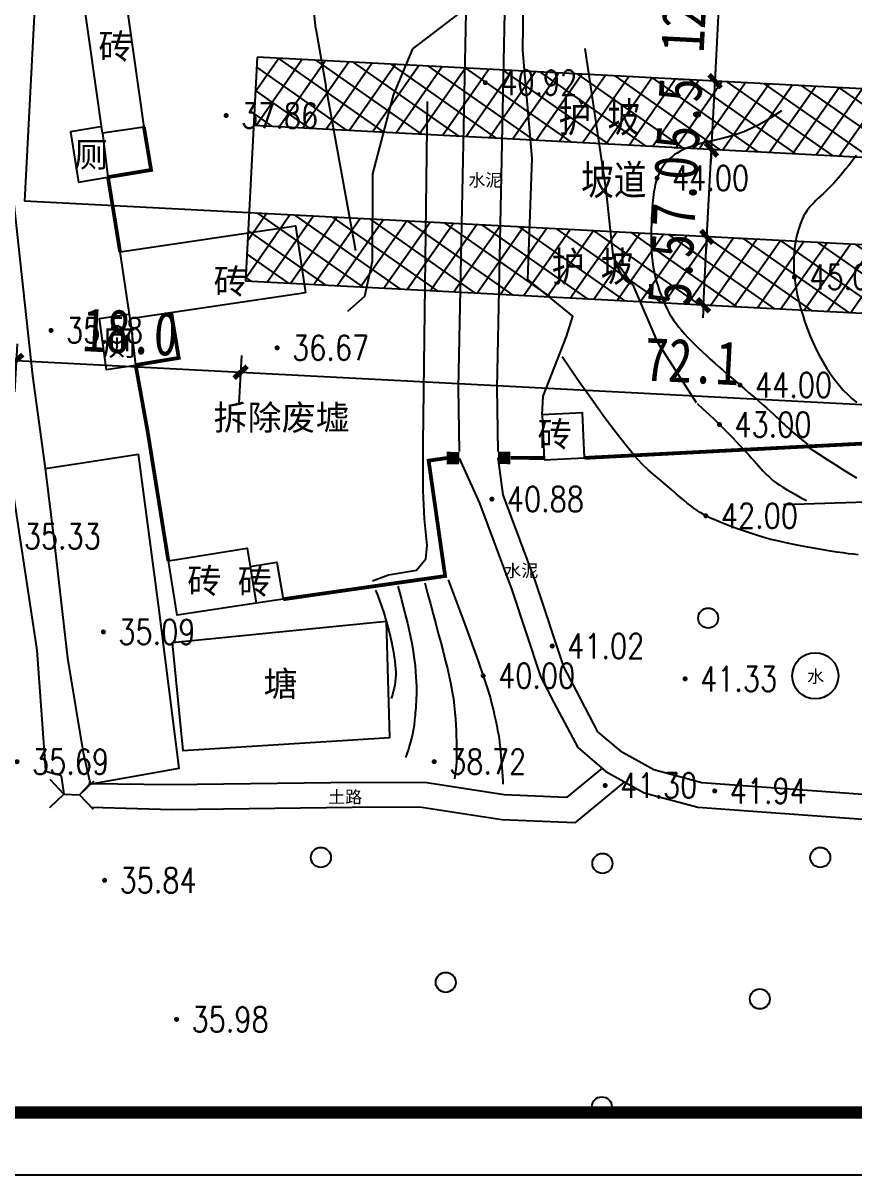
# Model space of a CAD drawing. Extents: x 39624947 to 39626627, y 3418539 to 3418836.
# Drawn here: x 39625455.9 to 39625522.4, y 3418539.2 to 3418631.4 of the extents above; entities that cross this region are included whole.
import ezdxf
from ezdxf.enums import TextEntityAlignment as Align

# ---------------------------------------------------------------- set-up
doc = ezdxf.new("R2010")
doc.units = 0
doc.header["$PDMODE"] = 99
doc.header["$PDSIZE"] = 0.2
doc.linetypes.add('DOTE', pattern=[2.42, 2, -0.2, 0.02, -0.2])
doc.layers.get('0').update_dxf_attribs({"linetype": 'CONTINUOUS'})
doc.layers.get('Defpoints').update_dxf_attribs({"linetype": 'CONTINUOUS'})
for name, color, linetype in [('DLSS', 4, 'CONTINUOUS'), ('GCD', 7, 'CONTINUOUS'), ('JMD', 6, 'CONTINUOUS'), ('PUB_DIM', 3, 'CONTINUOUS'), ('PUB_TITLE', 4, 'CONTINUOUS'), ('PUB_WALL', 9, 'CONTINUOUS'), ('TK', 7, 'CONTINUOUS'), ('ZJ', 7, 'CONTINUOUS'), ('！用地红线', 1, 'CONTINUOUS')]:
    doc.layers.add(name, color=color, linetype=linetype)
doc.styles.add('-宋体', font='', dxfattribs={"width": 0.8})
doc.styles.add('-宋体_T3', font='', dxfattribs={"width": 0.8})
doc.styles.add('HZ', font='rs.shx', dxfattribs={"width": 0.8, "bigfont": 'hztxt.shx'})
doc.styles.add('等线体', font='simhei.ttf')
doc.styles.get('-宋体').set_extended_font_data('SimSun')
doc.styles.get('-宋体_T3').set_extended_font_data('SimSun')
doc.dimstyles.new('_TCH_ARCH_M_M&&1', dxfattribs={"dimtxt": 3.5, "dimasz": 1, "dimexe": 2.5, "dimexo": 3, "dimgap": 1, "dimtad": 1, "dimdec": 1, "dimzin": 0, "dimdsep": 46, "dimtxsty": '-宋体_T3', "dimblk": 'ARCHTICK', "dimcen": 0.09, "dimclrt": 7, "dimazin": 2, "dimtfac": 1, "dimtdec": 1, "dimtix": 1, "dimtmove": 2, "dimatfit": 3, "dimfxl": 0, "dimtolj": 1, "dimtzin": 0, "dimarcsym": 0})
pattern_1 = [(55, (1608.1375, 7.7759), (-1.30040387031, 0.91055259271), []), (145, (1608.1375, 7.7759), (-0.91055259271, -1.30040387031), [])]

# ---------------------------------------------------------------- blocks, each defined once
blk = doc.blocks.new('GC002')
at = {"const_width": 1}
blk.add_lwpolyline([(-0.5, 0), (0.5, 0)], dxfattribs=at)
blk = doc.blocks.new('GC122')
blk.add_circle((0, 0), 0.8)
blk = doc.blocks.new('GC200')
at = {"linetype": 'Continuous', "const_width": 0.2, "flags": 128}
blk.add_lwpolyline([(-0.1, 0, 1), (0.1, 0, 1)], format="xyb", close=True, dxfattribs=at)
blk = doc.blocks.new('111133333777777')
at = {"layer": 'PUB_WALL', "color": 252, "ltscale": 0.01, "elevation": 51.487}
for points in [[(39623230.349, 3418592.847), (39623233.277, 3418573.47), (39623233.99, 3418563.843), (39623233.993, 3418563.824), (39623233.997, 3418563.815), (39623234.003, 3418563.805), (39623234.013, 3418563.797), (39623234.042, 3418563.78), (39623234.071, 3418563.766), (39623234.164, 3418563.726), (39623234.836, 3418563.545), (39623235.067, 3418563.491), (39623235.119, 3418563.476), (39623235.15, 3418563.464), (39623235.172, 3418563.453), (39623235.191, 3418563.443), (39623235.201, 3418563.437), (39623235.205, 3418563.434), (39623235.209, 3418563.43), (39623235.212, 3418563.426), (39623235.215, 3418563.421), (39623235.217, 3418563.415), (39623235.22, 3418563.407), (39623235.225, 3418563.378), (39623235.455, 3418561.931)], [(39623255.634, 3418623.199), (39623254.914, 3418630.124), (39623253.921, 3418632.464), (39623253.386, 3418633.966), (39623252.323, 3418643.581), (39623252.757, 3418648.808), (39623253.482, 3418649.953), (39623254.329, 3418650.859), (39623257.538, 3418652.301)], [(39623255.634, 3418623.199), (39623256.425, 3418618.634)], [(39623258.825, 3418605.419), (39623256.425, 3418618.634)], [(39623264.228, 3418589.991), (39623264.564, 3418617.389)], [(39623233.989, 3418587.997), (39623241.423, 3418589.142)], [(39623302.217, 3418585.387), (39623293.088, 3418585.105)]]:
    blk.add_lwpolyline(points, dxfattribs=at)
at = {"layer": 'PUB_WALL', "color": 252, "ltscale": 0.01}
for points in [[(39623236.71, 3418561.893), (39623237.495, 3418562.731), (39623237.529, 3418562.795), (39623237.542, 3418562.848), (39623237.548, 3418562.925), (39623237.528, 3418563.002), (39623237.018, 3418565.238), (39623235.766, 3418572.822), (39623234.665, 3418582.384), (39623233.989, 3418587.997), (39623232.962, 3418595.414), (39623230.58, 3418617.306), (39623228.369, 3418631.501), (39623228.143, 3418632.748), (39623224.43, 3418649.588), (39623222.2, 3418670.206)], [(39623273.765, 3418592.303), (39623273.837, 3418593.796), (39623275.709, 3418598.571), (39623276.204, 3418600.198), (39623272.623, 3418603.121), (39623272.972, 3418612.829), (39623272.204, 3418621.467), (39623272.319, 3418629.524)], [(39623286.117, 3418593.257), (39623283.055, 3418598.032), (39623281.098, 3418602.571), (39623279.466, 3418604.828), (39623278.889, 3418610.31), (39623277.217, 3418621.635)], [(39623292.935, 3418616.636), (39623292.328, 3418616.224), (39623291.721, 3418615.85), (39623291.115, 3418615.514), (39623290.508, 3418615.215), (39623289.901, 3418614.954), (39623289.294, 3418614.731), (39623288.687, 3418614.545), (39623288.079, 3418614.397), (39623287.496, 3418614.268), (39623286.962, 3418614.14), (39623286.476, 3418614.012), (39623286.04, 3418613.885), (39623285.651, 3418613.759), (39623285.312, 3418613.633), (39623285.021, 3418613.508), (39623284.779, 3418613.383), (39623284.568, 3418613.256), (39623284.371, 3418613.125), (39623284.187, 3418612.988), (39623284.016, 3418612.847), (39623283.859, 3418612.701), (39623283.715, 3418612.55), (39623283.584, 3418612.394), (39623283.468, 3418612.234), (39623283.362, 3418612.071), (39623283.264, 3418611.907), (39623283.176, 3418611.743), (39623283.096, 3418611.578), (39623283.024, 3418611.413), (39623282.961, 3418611.248), (39623282.907, 3418611.082), (39623282.861, 3418610.915), (39623282.821, 3418610.742), (39623282.783, 3418610.558), (39623282.747, 3418610.361), (39623282.714, 3418610.152), (39623282.682, 3418609.931), (39623282.653, 3418609.698), (39623282.626, 3418609.453), (39623282.601, 3418609.195), (39623282.579, 3418608.92), (39623282.559, 3418608.621), (39623282.541, 3418608.297), (39623282.526, 3418607.949), (39623282.513, 3418607.577), (39623282.503, 3418607.18), (39623282.495, 3418606.76), (39623282.49, 3418606.315), (39623282.493, 3418605.862), (39623282.511, 3418605.419), (39623282.543, 3418604.984), (39623282.59, 3418604.559), (39623282.652, 3418604.142), (39623282.729, 3418603.734), (39623282.82, 3418603.336), (39623282.926, 3418602.946), (39623283.041, 3418602.569), (39623283.16, 3418602.209), (39623283.284, 3418601.865), (39623283.411, 3418601.537), (39623283.543, 3418601.226), (39623283.679, 3418600.932), (39623283.818, 3418600.654), (39623283.962, 3418600.393), (39623284.117, 3418600.137), (39623284.29, 3418599.877), (39623284.48, 3418599.612), (39623284.689, 3418599.342), (39623284.915, 3418599.067), (39623285.16, 3418598.787), (39623285.422, 3418598.502), (39623285.702, 3418598.212), (39623285.995, 3418597.92), (39623286.293, 3418597.628), (39623286.598, 3418597.336), (39623286.91, 3418597.044), (39623287.228, 3418596.753), (39623287.552, 3418596.461), (39623287.882, 3418596.169), (39623288.219, 3418595.878), (39623288.561, 3418595.585), (39623288.906, 3418595.288), (39623289.255, 3418594.989), (39623289.608, 3418594.686), (39623289.963, 3418594.38), (39623290.323, 3418594.07), (39623290.686, 3418593.758), (39623291.052, 3418593.442), (39623291.405, 3418593.136), (39623291.727, 3418592.854), (39623292.018, 3418592.596), (39623292.28, 3418592.361), (39623292.51, 3418592.151), (39623292.71, 3418591.964), (39623292.879, 3418591.8), (39623293.018, 3418591.661), (39623293.158, 3418591.522), (39623293.329, 3418591.361), (39623293.532, 3418591.177), (39623293.768, 3418590.971), (39623294.035, 3418590.742), (39623294.334, 3418590.491), (39623294.665, 3418590.218), (39623295.028, 3418589.922)], [(39623298.945, 3418613.054), (39623298.704, 3418612.758), (39623298.476, 3418612.476), (39623298.258, 3418612.208), (39623298.051, 3418611.955), (39623297.856, 3418611.716), (39623297.671, 3418611.492), (39623297.49, 3418611.276), (39623297.304, 3418611.062), (39623297.113, 3418610.85), (39623296.918, 3418610.641), (39623296.717, 3418610.434), (39623296.512, 3418610.23), (39623296.302, 3418610.028), (39623296.087, 3418609.829), (39623295.877, 3418609.634), (39623295.685, 3418609.448), (39623295.509, 3418609.269), (39623295.349, 3418609.099), (39623295.206, 3418608.936), (39623295.079, 3418608.782), (39623294.969, 3418608.635), (39623294.875, 3418608.497), (39623294.79, 3418608.354), (39623294.705, 3418608.193), (39623294.621, 3418608.016), (39623294.538, 3418607.821), (39623294.455, 3418607.609), (39623294.373, 3418607.379), (39623294.291, 3418607.133), (39623294.21, 3418606.869), (39623294.135, 3418606.589), (39623294.07, 3418606.292), (39623294.016, 3418605.98), (39623293.973, 3418605.651), (39623293.94, 3418605.307), (39623293.918, 3418604.946), (39623293.907, 3418604.569), (39623293.907, 3418604.177), (39623293.922, 3418603.766), (39623293.959, 3418603.333), (39623294.017, 3418602.878), (39623294.097, 3418602.402), (39623294.197, 3418601.904), (39623294.319, 3418601.385), (39623294.462, 3418600.845), (39623294.627, 3418600.282), (39623294.81, 3418599.714), (39623295.011, 3418599.156), (39623295.228, 3418598.608), (39623295.462, 3418598.07), (39623295.713, 3418597.541), (39623295.981, 3418597.023), (39623296.266, 3418596.514), (39623296.567, 3418596.015), (39623296.882, 3418595.536), (39623297.206, 3418595.087), (39623297.539, 3418594.667), (39623297.881, 3418594.276), (39623298.233, 3418593.915), (39623298.593, 3418593.583), (39623298.963, 3418593.28)], [(39623299.066, 3418581.098), (39623298.705, 3418581.135), (39623298.303, 3418581.183), (39623297.858, 3418581.242), (39623297.371, 3418581.312), (39623296.842, 3418581.394), (39623296.271, 3418581.486), (39623295.658, 3418581.59), (39623295.041, 3418581.698), (39623294.46, 3418581.806), (39623293.914, 3418581.913), (39623293.403, 3418582.019), (39623292.927, 3418582.124), (39623292.486, 3418582.228), (39623292.081, 3418582.331), (39623291.71, 3418582.434), (39623291.361, 3418582.536), (39623291.019, 3418582.639), (39623290.684, 3418582.744), (39623290.357, 3418582.849), (39623290.036, 3418582.955), (39623289.723, 3418583.062), (39623289.417, 3418583.17), (39623289.118, 3418583.279), (39623288.828, 3418583.387), (39623288.549, 3418583.494), (39623288.279, 3418583.6), (39623288.021, 3418583.704), (39623287.773, 3418583.807), (39623287.535, 3418583.909), (39623287.308, 3418584.009), (39623287.092, 3418584.107), (39623286.876, 3418584.214), (39623286.65, 3418584.339), (39623286.416, 3418584.483), (39623286.172, 3418584.644), (39623285.918, 3418584.823), (39623285.655, 3418585.021), (39623285.383, 3418585.237), (39623285.102, 3418585.471), (39623284.807, 3418585.721), (39623284.495, 3418585.986), (39623284.165, 3418586.266), (39623283.818, 3418586.56), (39623283.454, 3418586.869), (39623283.073, 3418587.193), (39623282.674, 3418587.531), (39623282.258, 3418587.884), (39623281.779, 3418588.34), (39623281.19, 3418588.989), (39623280.491, 3418589.831), (39623279.682, 3418590.866), (39623278.764, 3418592.093), (39623277.736, 3418593.513), (39623276.598, 3418595.125), (39623275.351, 3418596.931)], [(39623286.178, 3418593.218), (39623286.664, 3418592.762), (39623287.123, 3418592.327), (39623287.555, 3418591.913), (39623287.959, 3418591.521), (39623288.336, 3418591.151), (39623288.686, 3418590.802), (39623289.008, 3418590.475), (39623289.304, 3418590.169), (39623289.578, 3418589.88), (39623289.839, 3418589.603), (39623290.086, 3418589.338), (39623290.318, 3418589.084), (39623290.537, 3418588.843), (39623290.742, 3418588.613), (39623290.933, 3418588.396), (39623291.11, 3418588.19), (39623291.279, 3418587.996), (39623291.446, 3418587.812), (39623291.61, 3418587.639), (39623291.773, 3418587.477), (39623291.933, 3418587.325), (39623292.09, 3418587.184), (39623292.246, 3418587.054), (39623292.399, 3418586.935), (39623292.571, 3418586.812), (39623292.784, 3418586.671), (39623293.038, 3418586.511), (39623293.333, 3418586.333), (39623293.669, 3418586.136), (39623294.045, 3418585.922), (39623294.462, 3418585.689), (39623294.92, 3418585.437)], [(39623260.177, 3418578.999), (39623261.441, 3418579.492), (39623263.697, 3418579.87), (39623264.45, 3418580.771), (39623264.545, 3418581.841), (39623264.345, 3418583.973), (39623264.236, 3418586.21), (39623264.228, 3418589.991)], [(39623237.495, 3418562.731), (39623244.675, 3418564.019), (39623243.026, 3418577.099), (39623241.423, 3418589.142)], [(39623295.155, 3418589.649), (39623295.885, 3418589.172), (39623296.575, 3418588.727), (39623297.225, 3418588.315), (39623297.835, 3418587.934), (39623298.405, 3418587.586), (39623298.935, 3418587.269)], [(39623264.354, 3418578.863), (39623264.585, 3418578.002), (39623264.809, 3418577.166), (39623265.026, 3418576.354), (39623265.235, 3418575.567), (39623265.437, 3418574.805), (39623265.632, 3418574.067), (39623265.82, 3418573.354), (39623266, 3418572.665), (39623266.167, 3418572), (39623266.316, 3418571.358), (39623266.446, 3418570.737), (39623266.557, 3418570.139), (39623266.649, 3418569.564), (39623266.723, 3418569.011), (39623266.778, 3418568.48), (39623266.814, 3418567.972), (39623266.839, 3418567.487), (39623266.86, 3418567.028), (39623266.877, 3418566.594), (39623266.89, 3418566.185), (39623266.899, 3418565.802), (39623266.903, 3418565.444), (39623266.904, 3418565.111), (39623266.9, 3418564.803), (39623266.89, 3418564.508), (39623266.871, 3418564.214), (39623266.843, 3418563.92), (39623266.805, 3418563.628), (39623266.759, 3418563.336), (39623266.727, 3418563.171)], [(39623266.235, 3418579.1), (39623266.957, 3418577.179), (39623267.598, 3418575.45), (39623268.158, 3418573.913), (39623268.636, 3418572.568), (39623269.034, 3418571.416), (39623269.351, 3418570.456), (39623269.587, 3418569.688), (39623269.742, 3418569.112), (39623269.852, 3418568.645), (39623269.952, 3418568.205), (39623270.042, 3418567.791), (39623270.122, 3418567.404), (39623270.192, 3418567.043), (39623270.253, 3418566.708), (39623270.304, 3418566.4), (39623270.345, 3418566.118), (39623270.382, 3418565.808), (39623270.421, 3418565.414), (39623270.462, 3418564.937), (39623270.506, 3418564.376), (39623270.551, 3418563.731), (39623270.598, 3418563.003), (39623270.614, 3418562.747)], [(39623260.42, 3418578.275), (39623260.599, 3418577.819), (39623260.769, 3418577.36), (39623260.928, 3418576.9), (39623261.079, 3418576.439), (39623261.22, 3418575.975), (39623261.351, 3418575.51), (39623261.473, 3418575.043), (39623261.585, 3418574.574), (39623261.686, 3418574.119), (39623261.775, 3418573.692), (39623261.85, 3418573.292), (39623261.912, 3418572.921), (39623261.962, 3418572.578), (39623261.999, 3418572.263), (39623262.023, 3418571.976), (39623262.033, 3418571.718), (39623262.032, 3418571.47), (39623262.018, 3418571.218), (39623261.991, 3418570.961), (39623261.953, 3418570.698), (39623261.901, 3418570.431), (39623261.838, 3418570.158), (39623261.762, 3418569.881), (39623261.674, 3418569.598)], [(39623262.209, 3418578.578), (39623262.494, 3418577.51), (39623262.746, 3418576.521), (39623262.966, 3418575.61), (39623263.154, 3418574.778), (39623263.309, 3418574.023), (39623263.431, 3418573.348), (39623263.521, 3418572.75), (39623263.579, 3418572.231), (39623263.616, 3418571.766), (39623263.646, 3418571.33), (39623263.669, 3418570.922), (39623263.684, 3418570.544), (39623263.691, 3418570.195), (39623263.69, 3418569.875), (39623263.682, 3418569.583), (39623263.666, 3418569.321), (39623263.647, 3418569.08), (39623263.629, 3418568.851), (39623263.611, 3418568.636), (39623263.594, 3418568.433), (39623263.577, 3418568.243), (39623263.561, 3418568.065), (39623263.546, 3418567.901), (39623263.531, 3418567.749), (39623263.516, 3418567.604), (39623263.498, 3418567.46), (39623263.479, 3418567.316), (39623263.457, 3418567.173), (39623263.434, 3418567.031), (39623263.408, 3418566.89), (39623263.381, 3418566.749), (39623263.351, 3418566.609), (39623263.317, 3418566.463), (39623263.276, 3418566.304), (39623263.228, 3418566.133), (39623263.173, 3418565.949), (39623263.112, 3418565.752), (39623263.043, 3418565.543), (39623262.968, 3418565.322), (39623262.885, 3418565.088), (39623262.808, 3418564.872)]]:
    blk.add_lwpolyline(points, dxfattribs=at)
at = {"layer": 'PUB_WALL', "color": 252, "ltscale": 0.01, "elevation": 38.166}
blk.add_lwpolyline([(39623261.29, 3418575.743), (39623244.12, 3418574.044), (39623244.985, 3418565.443), (39623261.567, 3418566.468)], close=True, dxfattribs=at)
at = {"layer": 'PUB_WALL', "color": 252, "ltscale": 0.01}
blk.add_circle((39623295.637, 3418571.41, 92.646), 1.849, dxfattribs=at)
ref = blk.add_blockref('GC200', (39623269.206, 3418618.886, 40.92), dxfattribs=at)
ref.add_attrib('height', '40.92', dxfattribs={"layer": 'GCD', "color": 252, "linetype": 'Continuous', "height": 2, "style": 'HZ', "width": 0.8}).set_placement((39623270.406, 3418618.886, 40.92), align=Align.MIDDLE_LEFT)
ref = blk.add_blockref('GC200', (39623248.446, 3418616.256, 37.857), dxfattribs=at)
ref.add_attrib('height', '37.86', dxfattribs={"layer": 'GCD', "color": 252, "linetype": 'Continuous', "height": 2, "style": 'HZ', "width": 0.8}).set_placement((39623249.646, 3418616.256, 37.857), align=Align.MIDDLE_LEFT)
ref = blk.add_blockref('GC200', (39623282.961, 3418611.248, 44), dxfattribs=at)
ref.add_attrib('height', '44.00', dxfattribs={"layer": 'GCD', "color": 252, "linetype": 'Continuous', "height": 2, "style": 'HZ', "width": 0.8}).set_placement((39623284.161, 3418611.248, 44), align=Align.MIDDLE_LEFT)
ref = blk.add_blockref('GC200', (39623293.959, 3418603.333, 45), dxfattribs=at)
ref.add_attrib('height', '45.00', dxfattribs={"layer": 'GCD', "color": 252, "linetype": 'Continuous', "height": 2, "style": 'HZ', "width": 0.8}).set_placement((39623295.159, 3418603.333, 45), align=Align.MIDDLE_LEFT)
ref = blk.add_blockref('GC200', (39623234.424, 3418599.055, 35.58), dxfattribs=at)
ref.add_attrib('height', '35.58', dxfattribs={"layer": 'GCD', "color": 252, "linetype": 'Continuous', "height": 2, "style": 'HZ', "width": 0.8}).set_placement((39623235.624, 3418599.055, 35.58), align=Align.MIDDLE_LEFT)
ref = blk.add_blockref('GC200', (39623252.532, 3418597.662, 36.67), dxfattribs=at)
ref.add_attrib('height', '36.67', dxfattribs={"layer": 'GCD', "color": 252, "linetype": 'Continuous', "height": 2, "style": 'HZ', "width": 0.8}).set_placement((39623253.732, 3418597.662, 36.67), align=Align.MIDDLE_LEFT)
ref = blk.add_blockref('GC200', (39623289.608, 3418594.686, 44), dxfattribs=at)
ref.add_attrib('height', '44.00', dxfattribs={"layer": 'GCD', "color": 252, "linetype": 'Continuous', "height": 2, "style": 'HZ', "width": 0.8}).set_placement((39623290.808, 3418594.686, 44), align=Align.MIDDLE_LEFT)
ref = blk.add_blockref('GC200', (39623287.959, 3418591.521, 43), dxfattribs=at)
ref.add_attrib('height', '43.00', dxfattribs={"layer": 'GCD', "color": 252, "linetype": 'Continuous', "height": 2, "style": 'HZ', "width": 0.8}).set_placement((39623289.159, 3418591.521, 43), align=Align.MIDDLE_LEFT)
ref = blk.add_blockref('GC200', (39623269.732, 3418585.551, 40.88), dxfattribs=at)
ref.add_attrib('height', '40.88', dxfattribs={"layer": 'GCD', "color": 252, "linetype": 'Continuous', "height": 2, "style": 'HZ', "width": 0.8}).set_placement((39623270.932, 3418585.551, 40.88), align=Align.MIDDLE_LEFT)
ref = blk.add_blockref('GC200', (39623286.876, 3418584.214, 42), dxfattribs=at)
ref.add_attrib('height', '42.00', dxfattribs={"layer": 'GCD', "color": 252, "linetype": 'Continuous', "height": 2, "style": 'HZ', "width": 0.8}).set_placement((39623288.076, 3418584.214, 42), align=Align.MIDDLE_LEFT)
ref = blk.add_blockref('GC200', (39623231.043, 3418582.568, 35.33), dxfattribs=at)
ref.add_attrib('height', '35.33', dxfattribs={"layer": 'GCD', "color": 252, "linetype": 'Continuous', "height": 2, "style": 'HZ', "width": 0.8}).set_placement((39623232.243, 3418582.568, 35.33), align=Align.MIDDLE_LEFT)
for p in [(39623287.054, 3418576.028, 51.487), (39623256.037, 3418556.87), (39623296.037, 3418556.87), (39623278.589, 3418556.389), (39623266.037, 3418546.87), (39623291.194, 3418545.54), (39623278.543, 3418536.908)]:
    blk.add_blockref('GC122', p, dxfattribs=at)
ref = blk.add_blockref('GC200', (39623238.617, 3418574.92, 35.09), dxfattribs=at)
ref.add_attrib('height', '35.09', dxfattribs={"layer": 'GCD', "color": 252, "linetype": 'Continuous', "height": 2, "style": 'HZ', "width": 0.8}).set_placement((39623239.817, 3418574.92, 35.09), align=Align.MIDDLE_LEFT)
ref = blk.add_blockref('GC200', (39623274.569, 3418573.792, 41.022), dxfattribs=at)
ref.add_attrib('height', '41.02', dxfattribs={"layer": 'GCD', "color": 252, "linetype": 'Continuous', "height": 2, "style": 'HZ', "width": 0.8}).set_placement((39623275.769, 3418573.792, 41.022), align=Align.MIDDLE_LEFT)
ref = blk.add_blockref('GC200', (39623269.034, 3418571.416, 40), dxfattribs=at)
ref.add_attrib('height', '40.00', dxfattribs={"layer": 'GCD', "color": 252, "linetype": 'Continuous', "height": 2, "style": 'HZ', "width": 0.8}).set_placement((39623270.234, 3418571.416, 40), align=Align.MIDDLE_LEFT)
ref = blk.add_blockref('GC200', (39623285.21, 3418571.164, 41.33), dxfattribs=at)
ref.add_attrib('height', '41.33', dxfattribs={"layer": 'GCD', "color": 252, "linetype": 'Continuous', "height": 2, "style": 'HZ', "width": 0.8}).set_placement((39623286.41, 3418571.164, 41.33), align=Align.MIDDLE_LEFT)
ref = blk.add_blockref('GC200', (39623231.701, 3418564.533, 35.687), dxfattribs=at)
ref.add_attrib('height', '35.69', dxfattribs={"layer": 'GCD', "color": 252, "linetype": 'Continuous', "height": 2, "style": 'HZ', "width": 0.8}).set_placement((39623232.901, 3418564.533, 35.687), align=Align.MIDDLE_LEFT)
ref = blk.add_blockref('GC200', (39623265.111, 3418564.537, 38.723), dxfattribs=at)
ref.add_attrib('height', '38.72', dxfattribs={"layer": 'GCD', "color": 252, "linetype": 'Continuous', "height": 2, "style": 'HZ', "width": 0.8}).set_placement((39623266.311, 3418564.537, 38.723), align=Align.MIDDLE_LEFT)
ref = blk.add_blockref('GC200', (39623278.808, 3418562.632, 41.298), dxfattribs=at)
ref.add_attrib('height', '41.30', dxfattribs={"layer": 'GCD', "color": 252, "linetype": 'Continuous', "height": 2, "style": 'HZ', "width": 0.8}).set_placement((39623280.008, 3418562.632, 41.298), align=Align.MIDDLE_LEFT)
ref = blk.add_blockref('GC200', (39623287.584, 3418562.191, 41.94), dxfattribs=at)
ref.add_attrib('height', '41.94', dxfattribs={"layer": 'GCD', "color": 252, "linetype": 'Continuous', "height": 2, "style": 'HZ', "width": 0.8}).set_placement((39623288.784, 3418562.191, 41.94), align=Align.MIDDLE_LEFT)
ref = blk.add_blockref('GC200', (39623238.715, 3418555.04, 35.836), dxfattribs=at)
ref.add_attrib('height', '35.84', dxfattribs={"layer": 'GCD', "linetype": 'Continuous', "height": 2, "style": 'HZ', "width": 0.8}).set_placement((39623239.915, 3418555.04, 35.836), align=Align.MIDDLE_LEFT)
ref = blk.add_blockref('GC200', (39623244.48, 3418543.906, 35.98), dxfattribs=at)
ref.add_attrib('height', '35.98', dxfattribs={"layer": 'GCD', "linetype": 'Continuous', "height": 2, "style": 'HZ', "width": 0.8}).set_placement((39623245.68, 3418543.906, 35.98), align=Align.MIDDLE_LEFT)
at = {"layer": 'PUB_WALL', "color": 252, "ltscale": 0.01, "style": '等线体'}
for s, height, p in [('塘', 2, (39623252.809, 3418570.815, 51.487)), ('水', 1, (39623295.664, 3418571.38, 51.487))]:
    blk.add_text(s, height=height, rotation=0.69701, dxfattribs=at).set_placement(p, align=Align.MIDDLE)
blk = doc.blocks.new('_ArchTick')
at = {"color": 0, "linetype": 'ByBlock', "const_width": 0.4}
blk.add_lwpolyline([(-0.5, -0.5), (0.5, 0.5)], dxfattribs=at)
blk = doc.blocks.new('*D40')
at = {"layer": 'Defpoints', "color": 0, "linetype": 'Continuous'}
for p in [(39625510.656, 3418614.318), (39625510.656, 3418614.318), (39625510.37, 3418608.847)]:
    blk.add_point(p, dxfattribs=at)
at = {"layer": 'PUB_DIM', "color": 0, "linetype": 'Continuous', "lineweight": -2}
for p, q in [((39625510.656, 3418614.318), (39625510.708, 3418615.317)), ((39625510.37, 3418608.847), (39625510.656, 3418614.318)), ((39625513.651, 3418614.162), (39625513.152, 3418614.188)), ((39625510.37, 3418608.847), (39625510.318, 3418607.849)), ((39625513.366, 3418608.691), (39625512.867, 3418608.717))]:
    blk.add_line(p, q, dxfattribs=at)
for p, rotation in [((39625510.656, 3418614.318), 267.0132047156678), ((39625510.37, 3418608.847), 87.01320471566788)]:
    blk.add_blockref('_ArchTick', p, dxfattribs=dict(at, rotation=rotation))
at = {"layer": 'PUB_DIM', "color": 7, "linetype": 'Continuous', "insert": (39625507.767, 3418611.726), "char_height": 3.5, "attachment_point": 5, "rotation": 87.0132, "style": '-宋体_T3'}
blk.add_mtext('\\A1;5.5', dxfattribs=at)
blk = doc.blocks.new('*D54')
at = {"layer": 'Defpoints', "color": 0, "linetype": 'Continuous'}
for p in [(39625511.306, 3418626.779), (39625511.316, 3418626.779), (39625511.03, 3418621.308)]:
    blk.add_point(p, dxfattribs=at)
at = {"layer": 'PUB_DIM', "color": 0, "linetype": 'Continuous', "lineweight": -2}
for p, q in [((39625511.306, 3418626.779), (39625511.358, 3418627.778)), ((39625508.32, 3418626.935), (39625508.809, 3418626.909)), ((39625511.02, 3418621.308), (39625511.306, 3418626.779)), ((39625508.034, 3418621.464), (39625508.524, 3418621.439)), ((39625511.02, 3418621.308), (39625510.968, 3418620.31))]:
    blk.add_line(p, q, dxfattribs=at)
for p, rotation in [((39625511.306, 3418626.779), 267.0132044827143), ((39625511.02, 3418621.308), 87.01320448271437)]:
    blk.add_blockref('_ArchTick', p, dxfattribs=dict(at, rotation=rotation))
at = {"layer": 'PUB_DIM', "color": 7, "linetype": 'Continuous', "insert": (39625508.417, 3418624.187), "char_height": 3.5, "attachment_point": 5, "rotation": 87.0132, "style": '-宋体_T3'}
blk.add_mtext('\\A1;5.5', dxfattribs=at)
blk = doc.blocks.new('*D55')
at = {"layer": 'Defpoints', "color": 0, "linetype": 'Continuous'}
for p in [(39625511.02, 3418621.308), (39625511.03, 3418621.308), (39625510.665, 3418614.317)]:
    blk.add_point(p, dxfattribs=at)
at = {"layer": 'PUB_DIM', "color": 0, "linetype": 'Continuous', "lineweight": -2}
for p, q in [((39625511.02, 3418621.308), (39625511.072, 3418622.307)), ((39625508.034, 3418621.464), (39625508.524, 3418621.439)), ((39625510.656, 3418614.318), (39625511.02, 3418621.308)), ((39625507.67, 3418614.474), (39625508.159, 3418614.448)), ((39625510.656, 3418614.318), (39625510.603, 3418613.319))]:
    blk.add_line(p, q, dxfattribs=at)
for p, rotation in [((39625511.02, 3418621.308), 267.0132044273631), ((39625510.656, 3418614.318), 87.01320442736305)]:
    blk.add_blockref('_ArchTick', p, dxfattribs=dict(at, rotation=rotation))
at = {"layer": 'PUB_DIM', "color": 7, "linetype": 'Continuous', "insert": (39625508.092, 3418617.956), "char_height": 3.5, "attachment_point": 5, "rotation": 87.0132, "style": '-宋体_T3'}
blk.add_mtext('\\A1;7.0', dxfattribs=at)

msp = doc.modelspace()

# ---------------------------------------------------------------- hatches: boundary and pattern name
at = {"layer": '！用地红线', "linetype": 'DOTE'}
h = msp.add_hatch(dxfattribs=at)
h.set_pattern_fill('ANSI37', color=54, angle=10, style=0)
h.set_pattern_definition(pattern_1)
h.paths.add_polyline_path([(39625540.837, 3418717.464), (39625461.445, 3418721.606), (39625461.159, 3418716.113), (39625535.058, 3418712.258), (39625530.546, 3418625.775), (39625474.622, 3418628.693), (39625474.336, 3418623.222), (39625535.753, 3418620.018)])
h.paths.add_polyline_path([(39625510.686, 3418622.091), (39625510.891, 3418626.036), (39625508.644, 3418626.153), (39625508.439, 3418622.208)], flags=24)
h.paths.add_polyline_path([(39625490.915, 3418714.316), (39625500.667, 3418714.316), (39625500.667, 3418718.996), (39625490.915, 3418718.996)], flags=25)
h.paths.add_polyline_path([(39625533.061, 3418648.467), (39625537.352, 3418648.467), (39625537.352, 3418653.147), (39625533.061, 3418653.147)], flags=24)
h.paths.add_polyline_path([(39625534.675, 3418679.267), (39625538.952, 3418679.267), (39625538.952, 3418683.907), (39625534.675, 3418683.907)], flags=24)
h.paths.add_polyline_path([(39625497.989, 3418621.578), (39625506.376, 3418621.578), (39625506.376, 3418626.258), (39625497.989, 3418626.258)], flags=25)
h = msp.add_hatch(dxfattribs=at)
h.set_pattern_fill('ANSI37', color=54, angle=10, style=0)
h.set_pattern_definition(pattern_1)
h.paths.add_polyline_path([(39625473.972, 3418616.232), (39625473.686, 3418610.761), (39625545.735, 3418607.002), (39625546.02, 3418612.473)])
h.paths.add_polyline_path([(39625510.035, 3418609.63), (39625510.241, 3418613.574), (39625507.994, 3418613.692), (39625507.788, 3418609.747)], flags=24)
h.paths.add_polyline_path([(39625497.444, 3418609.627), (39625505.831, 3418609.627), (39625505.831, 3418614.307), (39625497.444, 3418614.307)], flags=24)

# ---------------------------------------------------------------- linework, layer by layer
at = {"linetype": 'Continuous'}
for p, q in [((39625461.445, 3418721.606), (39625455.996, 3418617.17)), ((39625474.622, 3418628.693), (39625473.686, 3418610.761)), ((39625530.546, 3418625.775), (39625474.622, 3418628.693)), ((39625546.385, 3418619.463), (39625474.336, 3418623.222)), ((39625473.972, 3418616.232), (39625455.996, 3418617.17)), ((39625546.02, 3418612.473), (39625473.972, 3418616.232)), ((39625545.735, 3418607.002), (39625473.686, 3418610.761))]:
    msp.add_line(p, q, dxfattribs=at)
at = {"layer": 'DLSS', "color": 253, "linetype": 'Continuous'}
for p, q in [((39625491.654, 3418647.686, 51.487), (39625490.719, 3418602.24, 51.487)), ((39625494.754, 3418647.623, 51.487), (39625493.82, 3418602.236, 51.487)), ((39625491.342, 3418632.617, 51.487), (39625487.075, 3418629.368, 51.487)), ((39625487.075, 3418629.368, 51.487), (39625485.521, 3418625.66, 51.487)), ((39625485.521, 3418625.66, 51.487), (39625483.875, 3418619.369, 51.487)), ((39625483.875, 3418619.369, 51.487), (39625483.834, 3418612.341, 51.487)), ((39625483.834, 3418612.341, 51.487), (39625483.224, 3418609.537, 51.487)), ((39625483.224, 3418609.537, 51.487), (39625481.862, 3418608.356, 51.487)), ((39625490.719, 3418602.24, 51.487), (39625490.812, 3418597.136, 51.487)), ((39625493.82, 3418602.236, 51.487), (39625493.913, 3418597.14, 51.487)), ((39625490.813, 3418596.609, 51.487), (39625492.44, 3418593.003, 51.487)), ((39625493.915, 3418596.63, 51.487), (39625494.321, 3418593.683, 51.487)), ((39625494.321, 3418593.683, 51.487), (39625496.903, 3418586.725, 51.487)), ((39625492.44, 3418593.003, 51.487), (39625495.017, 3418586.061, 51.487))]:
    msp.add_line(p, q, dxfattribs=at)
at = {"layer": 'DLSS', "linetype": 'Continuous'}
for p, q in [((39625496.903, 3418586.725, 51.487), (39625499.18, 3418579.898, 51.487)), ((39625495.017, 3418586.061, 51.487), (39625497.332, 3418579.118, 51.487)), ((39625499.18, 3418579.898, 51.487), (39625500.175, 3418577.974, 51.487)), ((39625497.332, 3418579.118, 51.487), (39625498.402, 3418577.048, 51.487)), ((39625500.175, 3418577.974, 51.487), (39625501.897, 3418574.71, 51.487)), ((39625498.402, 3418577.048, 51.487), (39625500.309, 3418573.433, 51.487)), ((39625501.897, 3418574.71, 51.487), (39625503.712, 3418573.175, 51.487)), ((39625500.309, 3418573.433, 51.487), (39625502.569, 3418571.521, 51.487)), ((39625503.712, 3418573.175, 51.487), (39625506.398, 3418571.684, 51.487)), ((39625502.253, 3418571.789), (39625499.402, 3418569.442)), ((39625502.569, 3418571.521, 51.487), (39625505.641, 3418569.816, 51.487)), ((39625506.398, 3418571.684, 51.487), (39625510.251, 3418570.645, 51.487)), ((39625459.152, 3418569.707, 51.487), (39625458.055, 3418570.872, 51.487)), ((39625460.408, 3418569.669, 51.487), (39625461.573, 3418570.766, 51.487)), ((39625467.685, 3418570.459), (39625461.322, 3418570.53)), ((39625482.668, 3418570.642), (39625467.685, 3418570.459)), ((39625488.218, 3418570.616), (39625482.668, 3418570.642)), ((39625494.414, 3418569.661), (39625488.218, 3418570.616)), ((39625504.066, 3418570.691), (39625500.08, 3418567.41)), ((39625510.251, 3418570.645, 51.487), (39625526.196, 3418569.479, 51.487)), ((39625459.152, 3418569.707, 51.487), (39625457.987, 3418568.61, 51.487)), ((39625460.408, 3418569.669, 51.487), (39625461.505, 3418568.504, 51.487)), ((39625499.402, 3418569.442), (39625494.414, 3418569.661)), ((39625505.641, 3418569.816, 51.487), (39625509.915, 3418568.664, 51.487)), ((39625487.641, 3418568.682), (39625482.253, 3418568.653)), ((39625494.217, 3418567.668), (39625487.641, 3418568.682)), ((39625467.799, 3418568.454), (39625461.364, 3418568.654)), ((39625482.253, 3418568.653), (39625467.799, 3418568.454)), ((39625509.915, 3418568.664, 51.487), (39625525.985, 3418567.489, 51.487)), ((39625500.08, 3418567.41), (39625494.217, 3418567.668))]:
    msp.add_line(p, q, dxfattribs=at)
at = {"layer": 'DLSS', "linetype": 'Continuous', "elevation": 87.473, "flags": 128}
msp.add_lwpolyline([(39625459.152, 3418569.707), (39625460.408, 3418569.669)], dxfattribs=at)
at = {"layer": 'JMD', "linetype": 'Continuous', "flags": 128}
msp.add_lwpolyline([(39625463.96, 3418634.439), (39625465.566, 3418623.103), (39625462.236, 3418622.609), (39625460.629, 3418633.945)], close=True, dxfattribs=at)
for points, elevation in [([(39625462.082, 3418623.139), (39625459.69, 3418622.741), (39625460.304, 3418618.864), (39625460.329, 3418618.711), (39625462.683, 3418619.102)], 87.98), ([(39625462.236, 3418622.609), (39625462.683, 3418619.102)], 51.487), ([(39625464.374, 3418608.106), (39625461.975, 3418607.753), (39625462.516, 3418603.865), (39625462.538, 3418603.711), (39625464.899, 3418604.058)], 87.079), ([(39625464.448, 3418607.756), (39625464.899, 3418604.058)], 51.487), ([(39625474.08, 3418587.93), (39625474.08, 3418587.93), (39625474.08, 3418587.93), (39625476.2, 3418588.272), (39625476.706, 3418585.313), (39625474.552, 3418585.002)], 51.487)]:
    msp.add_lwpolyline(points, dxfattribs=dict(at, elevation=elevation))
at = {"layer": 'JMD', "linetype": 'Continuous', "const_width": 0.3, "elevation": 51.487, "flags": 128}
for points in [[(39625462.683, 3418619.102), (39625462.683, 3418619.102), (39625466.136, 3418619.676), (39625465.566, 3418623.103)], [(39625462.683, 3418619.102), (39625463.651, 3418613.124)], [(39625464.899, 3418604.058), (39625464.899, 3418604.058), (39625468.352, 3418604.632), (39625467.751, 3418608.246)], [(39625464.899, 3418604.058), (39625465.862, 3418598.725)], [(39625465.862, 3418598.725), (39625467.518, 3418588.391)], [(39625500.854, 3418596.626), (39625528.975, 3418598.072), (39625529.215, 3418593.703), (39625543.399, 3418594.153)], [(39625476.706, 3418585.313), (39625489.687, 3418587.171), (39625488.365, 3418596.407), (39625489.813, 3418596.614)], [(39625497.617, 3418596.616), (39625494.923, 3418596.631)]]:
    msp.add_lwpolyline(points, dxfattribs=at)
at = {"layer": 'JMD', "linetype": 'Continuous', "flags": 128}
for points, elevation in [([(39625478.495, 3418609.839), (39625464.448, 3418607.756), (39625463.651, 3418613.124), (39625477.698, 3418615.207)], 88.049), ([(39625497.622, 3418596.483), (39625500.854, 3418596.626), (39625500.694, 3418600.223), (39625497.463, 3418600.079)], 51.487), ([(39625474.552, 3418585.002), (39625468.221, 3418584.027), (39625467.518, 3418588.391), (39625473.842, 3418589.411)], 51.487)]:
    msp.add_lwpolyline(points, close=True, dxfattribs=dict(at, elevation=elevation))
at = {"layer": 'PUB_TITLE'}
msp.add_lwpolyline([(39625366.862, 3418539.229), (39625786.862, 3418539.229), (39625786.862, 3418836.229), (39625366.862, 3418836.229)], close=True, dxfattribs=at)
at = {"layer": 'PUB_TITLE', "const_width": 1}
msp.add_lwpolyline([(39625371.862, 3418544.229), (39625781.862, 3418544.229), (39625781.862, 3418831.229), (39625371.862, 3418831.229)], close=True, dxfattribs=at)

# ---------------------------------------------------------------- block references
at = {"linetype": 'Continuous'}
msp.add_blockref('111133333777777', (2223.698, 7.776), dxfattribs=at)
at = {"layer": 'DLSS', "color": 253, "linetype": 'Continuous'}
for p, rotation in [((39625490.313, 3418596.612, 92.132), 359.6879865322844), ((39625494.415, 3418596.627, 92.478), 179.6879865322844)]:
    msp.add_blockref('GC002', p, dxfattribs=dict(at, rotation=rotation))

# ---------------------------------------------------------------- texts
at = {"layer": 'JMD', "linetype": 'Continuous', "style": '等线体'}
for s, p in [('砖', (39625464.65, 3418629.571)), ('砖', (39625473.88, 3418610.759)), ('拆除废墟', (39625482.046, 3418599.857)), ('砖', (39625499.821, 3418598.52, -3.622)), ('砖', (39625471.759, 3418586.789, -3.622)), ('砖', (39625475.805, 3418586.73, 51.487))]:
    msp.add_text(s, height=2, dxfattribs=at).set_placement(p, align=Align.MIDDLE_RIGHT)
for p in [(39625461.316, 3418620.888, 51.487), (39625463.58, 3418605.805, 51.487)]:
    msp.add_text('厕', height=2, dxfattribs=at).set_placement(p, align=Align.MIDDLE)
at = {"layer": 'TK', "color": 7, "linetype": 'Continuous', "style": '-宋体', "width": 0.8}
for s, p in [('护 坡', (39625498.769, 3418622.692, 51.487)), ('坡道', (39625500.579, 3418617.675, 51.487)), ('护 坡', (39625498.224, 3418610.74, 95.487))]:
    msp.add_text(s, height=2.4, dxfattribs=at).set_placement(p)
at = {"layer": 'ZJ', "linetype": 'Continuous', "style": '等线体'}
for s, p in [('水泥', (39625492.908, 3418618.881)), ('水泥', (39625495.788, 3418587.623)), ('土路', (39625481.677, 3418569.511))]:
    msp.add_text(s, height=1, dxfattribs=at).set_placement(p, align=Align.MIDDLE)

# ---------------------------------------------------------------- dimensions: what is measured, and where the dimension line sits
at = {"layer": 'PUB_DIM', "linetype": 'Continuous'}
for p1, p2, distance in [((39625511.316, 3418626.779), (39625511.941, 3418638.762), 0.01), ((39625455.557, 3418608.747), (39625473.532, 3418607.809), -4.328), ((39625473.532, 3418607.809), (39625545.581, 3418604.049), -4.328)]:
    msp.add_aligned_dim(p1=p1, p2=p2, distance=distance, dimstyle='_TCH_ARCH_M_M&&1', dxfattribs=at).render()
for p1, p2, distance, picture, middle in [((39625511.03, 3418621.308), (39625511.316, 3418626.779), 0.01, '*D54', (39625508.417, 3418624.187)), ((39625510.665, 3418614.317), (39625511.03, 3418621.308), 0.01, '*D55', (39625508.092, 3418617.956)), ((39625510.37, 3418608.847), (39625510.656, 3418614.318), 0, '*D40', (39625507.767, 3418611.726))]:
    dim = msp.add_aligned_dim(p1=p1, p2=p2, distance=distance, dimstyle='_TCH_ARCH_M_M&&1', dxfattribs=at)
    dim.commit()
    dim.dimension.update_dxf_attribs({"geometry": picture, "text_midpoint": middle})

doc.saveas('drawing.dxf')
